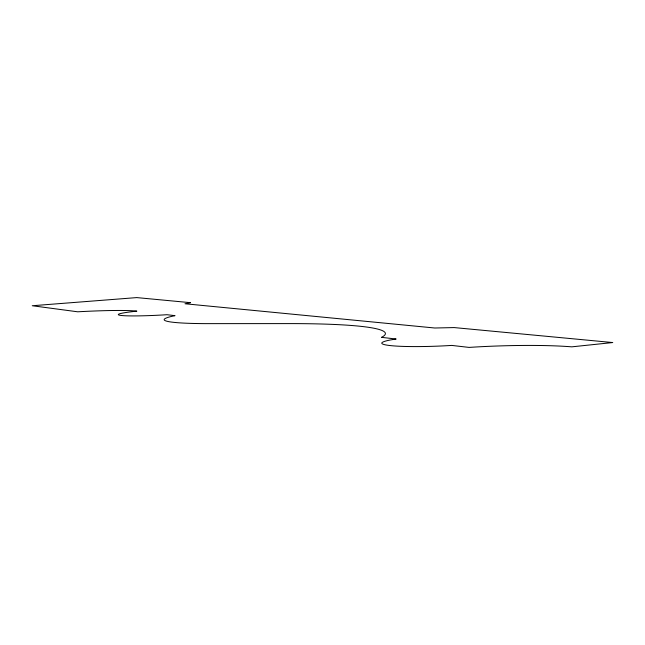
<?xml version="1.0" encoding="UTF-8"?>
<svg xmlns="http://www.w3.org/2000/svg" width="645" height="645" viewBox="0 0 645 645"><rect width="100%" height="100%" fill="white"/><g stroke="black" fill="none" stroke-linecap="round" stroke-linejoin="round"><path stroke-width="0.97" d="M190.493 302.674L185.018 303.763L434.762 328.007L454.177 327.579L612.75 342.551L571.784 346.841A101.555 10.562 -2.1 0 0 469.06 347.405L451.758 345.414A57.131 5.313 -2.4 0 1 389.83 345.526A57.131 5.313 -2.4 0 1 396.127 339.02L381.493 337.343A210.222 18.391 -3.3 0 0 292.516 323.605L205.997 323.637A111.617 7.909 -3 0 1 175.021 315.663L166.974 314.712A44.465 2.919 -3.3 0 1 121.155 315.453A44.465 2.919 -3.3 0 1 136.845 311.148A68.588 4.442 -3.5 0 0 77.69 311.801L32.25 305.738L136.756 297.595L190.493 302.674"/></g></svg>
